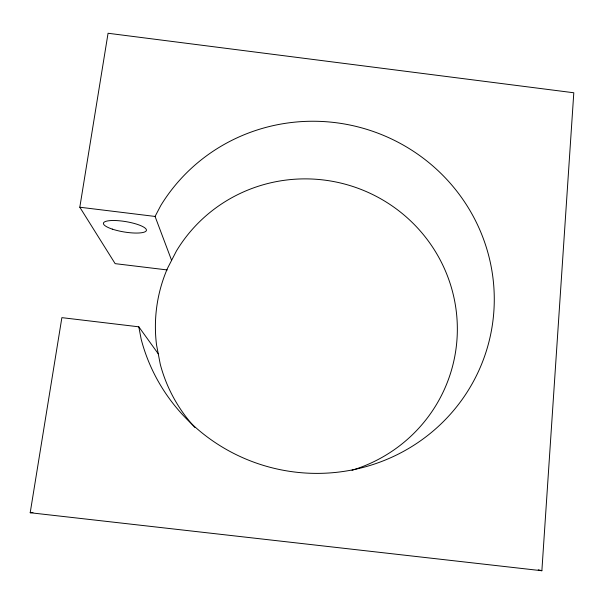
<?xml version="1.0" encoding="UTF-8"?>
<svg xmlns="http://www.w3.org/2000/svg" width="604" height="604" viewBox="0 0 604 604"><rect width="100%" height="100%" fill="white"/><g stroke="black" fill="none" stroke-linecap="round" stroke-linejoin="round"><path stroke-width="0.91" d="M158.248 353.793L138.807 326.817L61.88 317.644L30.2 512.736L541.871 570.742L573.8 92.767L108.063 33.258L79.811 207.225L115.138 263.646L167.217 269.943M171.596 260.362L155.069 216.443L160.785 205.526A179.66 175.794 15.6 0 1 443.298 175.787A179.66 175.794 15.6 0 1 402.86 451.732A179.66 175.794 15.6 0 1 141.185 339.282L138.807 326.817M30.2 512.736L32.978 512.517M79.811 207.225L155.069 216.443M538.232 569.761L541.871 570.742M352.004 470.252A151.143 148.826 15.6 0 0 424.506 236.028A151.143 148.826 15.6 0 0 176.376 251.075L167.512 268.304A151.143 148.826 15.6 0 0 156.527 344.876L160.279 364.303A151.143 148.826 15.6 0 0 194.949 427.519M112.299 229.12A21.804 5.247 9.4 0 0 146.334 230.653A21.804 5.247 9.4 0 0 116.142 220.566A21.804 5.247 9.4 0 0 112.299 229.12"/></g></svg>
